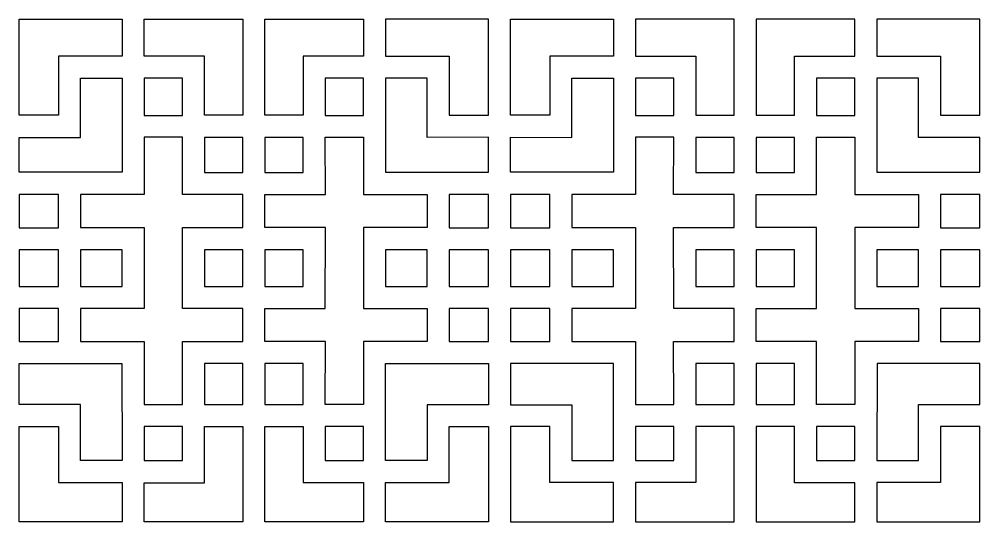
# Model space of a CAD drawing. Header units: centimetres. Extents: x -149 to 149, y -171 to 171.
# Drawn here: x -149.3 to -70.9, y -170.5 to -129.5 of the extents above; entities that cross this region are included whole.
import ezdxf

# ---------------------------------------------------------------- set-up
doc = ezdxf.new("R2010")
doc.units = ezdxf.units.CM
doc.header["$MEASUREMENT"] = 0
doc.layers.add('layer 1', color=7, linetype='Continuous')

msp = doc.modelspace()

# ---------------------------------------------------------------- linework, layer by layer
at = {"layer": 'layer 1', "color": 142}
for points in [[(-139.12947, -137.31926), (-135.99697, -137.31926), (-135.99697, -134.27176), (-139.12947, -134.27176), (-139.12947, -137.31926)], [(-124.35697, -137.31926), (-121.22447, -137.31926), (-121.22447, -134.27176), (-124.35697, -134.27176), (-124.35697, -137.31926)], [(-99.01491, -137.31926), (-95.88241, -137.31926), (-95.88241, -134.27176), (-99.01491, -134.27176), (-99.01491, -137.31926)], [(-84.24241, -137.31926), (-81.10991, -137.31926), (-81.10991, -134.27176), (-84.24241, -134.27176), (-84.24241, -137.31926)], [(-134.19697, -141.97676), (-131.06697, -141.97676), (-131.06697, -139.11926), (-134.19697, -139.11926), (-134.19697, -141.97676)], [(-129.28697, -141.97676), (-126.15447, -141.97676), (-126.15447, -139.11926), (-129.28697, -139.11926), (-129.28697, -141.97676)], [(-94.08491, -141.97676), (-90.95241, -141.97676), (-90.95241, -139.11926), (-94.08491, -139.11926), (-94.08491, -141.97676)], [(-89.17241, -141.97676), (-86.04241, -141.97676), (-86.04241, -139.11926), (-89.17241, -139.11926), (-89.17241, -141.97676)], [(-149.33396, -146.4984), (-146.13608, -146.4984), (-146.13608, -143.77204), (-149.33396, -143.77204), (-149.33396, -146.4984)], [(-114.21947, -146.49676), (-111.01947, -146.49676), (-111.01947, -143.77428), (-114.21947, -143.77428), (-114.21947, -146.49676)], [(-109.21991, -146.49676), (-106.01991, -146.49676), (-106.01991, -143.77428), (-109.21991, -143.77428), (-109.21991, -146.49676)], [(-149.33447, -151.28926), (-146.13447, -151.28926), (-146.13447, -148.29428), (-149.33447, -148.29428), (-149.33447, -151.28926)], [(-144.33947, -151.28926), (-140.93197, -151.28926), (-140.93197, -148.29928), (-144.33947, -148.29928), (-144.33947, -151.28926)], [(-134.19697, -151.29177), (-131.06447, -151.29177), (-131.06447, -148.29427), (-134.19697, -148.29427), (-134.19697, -151.29177)], [(-129.28697, -151.29177), (-126.15697, -151.29177), (-126.15697, -148.29427), (-129.28697, -148.29427), (-129.28697, -151.29177)], [(-119.42197, -151.28926), (-116.01447, -151.28926), (-116.01447, -148.29928), (-119.42197, -148.29928), (-119.42197, -151.28926)], [(-114.21947, -151.28926), (-111.01947, -151.28926), (-111.01947, -148.29428), (-114.21947, -148.29428), (-114.21947, -151.28926)], [(-109.21991, -151.28926), (-106.01991, -151.28926), (-106.01991, -148.29428), (-109.21991, -148.29428), (-109.21991, -151.28926)], [(-104.22491, -151.28926), (-100.81741, -151.28926), (-100.81741, -148.29928), (-104.22491, -148.29928), (-104.22491, -151.28926)], [(-94.08241, -151.29177), (-90.95241, -151.29177), (-90.95241, -148.29427), (-94.08241, -148.29427), (-94.08241, -151.29177)], [(-89.17491, -151.29177), (-86.04241, -151.29177), (-86.04241, -148.29427), (-89.17491, -148.29427), (-89.17491, -151.29177)], [(-74.10491, -151.28926), (-70.90491, -151.28926), (-70.90491, -148.29428), (-74.10491, -148.29428), (-74.10491, -151.28926)], [(-149.33447, -155.80426), (-146.13447, -155.80426), (-146.13447, -153.08926), (-149.33447, -153.08926), (-149.33447, -155.80426)], [(-114.21947, -155.80426), (-111.01947, -155.80426), (-111.01947, -153.08926), (-114.21947, -153.08926), (-114.21947, -155.80426)], [(-109.21991, -155.80426), (-106.01991, -155.80426), (-106.01991, -153.08926), (-109.21991, -153.08926), (-109.21991, -155.80426)], [(-74.10491, -155.80426), (-70.90491, -155.80426), (-70.90491, -153.08926), (-74.10491, -153.08926), (-74.10491, -155.80426)], [(-134.19697, -160.93677), (-131.06697, -160.93677), (-131.06697, -157.60427), (-134.19697, -157.60427), (-134.19697, -160.93677)], [(-129.28697, -160.93677), (-126.15697, -160.93677), (-126.15697, -157.60427), (-129.28697, -157.60427), (-129.28697, -160.93677)], [(-94.08241, -160.93677), (-90.95241, -160.93677), (-90.95241, -157.60427), (-94.08241, -157.60427), (-94.08241, -160.93677)], [(-89.17241, -160.93677), (-86.04241, -160.93677), (-86.04241, -157.60427), (-89.17241, -157.60427), (-89.17241, -160.93677)], [(-139.12947, -165.52926), (-135.99697, -165.52926), (-135.99697, -162.73926), (-139.12947, -162.73926), (-139.12947, -165.52926)], [(-124.35697, -165.52926), (-121.22447, -165.52926), (-121.22447, -162.73926), (-124.35697, -162.73926), (-124.35697, -165.52926)], [(-99.01491, -165.52926), (-95.88241, -165.52926), (-95.88241, -162.73926), (-99.01491, -162.73926), (-99.01491, -165.52926)], [(-84.24241, -165.52926), (-81.10991, -165.52926), (-81.10991, -162.73926), (-84.24241, -162.73926), (-84.24241, -165.52926)]]:
    msp.add_lwpolyline(points, close=True, dxfattribs=at)
for points, knots in [([(-149.33447, -137.31676), (-149.33447, -137.31676), (-146.13447, -137.31676), (-146.13447, -137.31676), (-146.13447, -137.31676), (-146.13447, -137.31676), (-146.13696, -132.47176), (-146.13696, -132.47176), (-146.13696, -132.47176), (-146.13696, -132.47176), (-140.93197, -132.47176), (-140.93197, -132.47176), (-140.93197, -132.47176), (-140.93197, -132.47176), (-140.93197, -129.46176), (-140.93197, -129.46176), (-140.93197, -129.46176), (-140.93197, -129.46176), (-149.33447, -129.46176), (-149.33447, -129.46176), (-149.33447, -129.46176), (-149.33447, -129.46176), (-149.33447, -137.31676), (-149.33447, -137.31676)], [0, 0, 0, 0, 0.14285714, 0.14285714, 0.14285714, 0.14285714, 0.28571429, 0.28571429, 0.28571429, 0.28571429, 0.42857143, 0.42857143, 0.42857143, 0.42857143, 0.57142857, 0.57142857, 0.57142857, 0.57142857, 0.71428571, 0.71428571, 0.71428571, 0.71428571, 1, 1, 1, 1]), ([(-134.19697, -132.47176), (-134.19697, -132.47176), (-134.19697, -137.31676), (-134.19697, -137.31676), (-134.19697, -137.31676), (-134.19697, -137.31676), (-131.06697, -137.31676), (-131.06697, -137.31676), (-131.06697, -137.31676), (-131.06697, -137.31676), (-131.06697, -129.46176), (-131.06697, -129.46176), (-131.06697, -129.46176), (-131.06697, -129.46176), (-139.12947, -129.46176), (-139.12947, -129.46176), (-139.12947, -129.46176), (-139.12947, -129.46176), (-139.12947, -132.47176), (-139.12947, -132.47176), (-139.12947, -132.47176), (-139.12947, -132.47176), (-134.19697, -132.47176), (-134.19697, -132.47176)], [0, 0, 0, 0, 0.14285714, 0.14285714, 0.14285714, 0.14285714, 0.28571429, 0.28571429, 0.28571429, 0.28571429, 0.42857143, 0.42857143, 0.42857143, 0.42857143, 0.57142857, 0.57142857, 0.57142857, 0.57142857, 0.71428571, 0.71428571, 0.71428571, 0.71428571, 1, 1, 1, 1]), ([(-129.28697, -129.46176), (-129.28697, -129.46176), (-129.28697, -137.31676), (-129.28697, -137.31676), (-129.28697, -137.31676), (-129.28697, -137.31676), (-126.15446, -137.31676), (-126.15446, -137.31676), (-126.15446, -137.31676), (-126.15446, -137.31676), (-126.15697, -132.47176), (-126.15697, -132.47176), (-126.15697, -132.47176), (-126.15697, -132.47176), (-121.22447, -132.47176), (-121.22447, -132.47176), (-121.22447, -132.47176), (-121.22447, -132.47176), (-121.22447, -129.46176), (-121.22447, -129.46176), (-121.22447, -129.46176), (-121.22447, -129.46176), (-129.28697, -129.46176), (-129.28697, -129.46176)], [0, 0, 0, 0, 0.14285714, 0.14285714, 0.14285714, 0.14285714, 0.28571429, 0.28571429, 0.28571429, 0.28571429, 0.42857143, 0.42857143, 0.42857143, 0.42857143, 0.57142857, 0.57142857, 0.57142857, 0.57142857, 0.71428571, 0.71428571, 0.71428571, 0.71428571, 1, 1, 1, 1]), ([(-111.01947, -129.46176), (-111.01947, -129.46176), (-111.01947, -137.31676), (-111.01947, -137.31676), (-111.01947, -137.31676), (-111.01947, -137.31676), (-114.21947, -137.31676), (-114.21947, -137.31676), (-114.21947, -137.31676), (-114.21947, -137.31676), (-114.21697, -132.47176), (-114.21697, -132.47176), (-114.21697, -132.47176), (-114.21697, -132.47176), (-119.42197, -132.47176), (-119.42197, -132.47176), (-119.42197, -132.47176), (-119.42197, -132.47176), (-119.42197, -129.46176), (-119.42197, -129.46176), (-119.42197, -129.46176), (-119.42197, -129.46176), (-111.01947, -129.46176), (-111.01947, -129.46176)], [0, 0, 0, 0, 0.14285714, 0.14285714, 0.14285714, 0.14285714, 0.28571429, 0.28571429, 0.28571429, 0.28571429, 0.42857143, 0.42857143, 0.42857143, 0.42857143, 0.57142857, 0.57142857, 0.57142857, 0.57142857, 0.71428571, 0.71428571, 0.71428571, 0.71428571, 1, 1, 1, 1]), ([(-109.21991, -129.46176), (-109.21991, -129.46176), (-109.21991, -137.31676), (-109.21991, -137.31676), (-109.21991, -137.31676), (-109.21991, -137.31676), (-106.01991, -137.31676), (-106.01991, -137.31676), (-106.01991, -137.31676), (-106.01991, -137.31676), (-106.02241, -132.47176), (-106.02241, -132.47176), (-106.02241, -132.47176), (-106.02241, -132.47176), (-100.81741, -132.47176), (-100.81741, -132.47176), (-100.81741, -132.47176), (-100.81741, -132.47176), (-100.81741, -129.46176), (-100.81741, -129.46176), (-100.81741, -129.46176), (-100.81741, -129.46176), (-109.21991, -129.46176), (-109.21991, -129.46176)], [0, 0, 0, 0, 0.14285714, 0.14285714, 0.14285714, 0.14285714, 0.28571429, 0.28571429, 0.28571429, 0.28571429, 0.42857143, 0.42857143, 0.42857143, 0.42857143, 0.57142857, 0.57142857, 0.57142857, 0.57142857, 0.71428571, 0.71428571, 0.71428571, 0.71428571, 1, 1, 1, 1]), ([(-90.95241, -129.46176), (-90.95241, -129.46176), (-90.95241, -137.31676), (-90.95241, -137.31676), (-90.95241, -137.31676), (-90.95241, -137.31676), (-94.08492, -137.31676), (-94.08492, -137.31676), (-94.08492, -137.31676), (-94.08492, -137.31676), (-94.08241, -132.47176), (-94.08241, -132.47176), (-94.08241, -132.47176), (-94.08241, -132.47176), (-99.01491, -132.47176), (-99.01491, -132.47176), (-99.01491, -132.47176), (-99.01491, -132.47176), (-99.01491, -129.46176), (-99.01491, -129.46176), (-99.01491, -129.46176), (-99.01491, -129.46176), (-90.95241, -129.46176), (-90.95241, -129.46176)], [0, 0, 0, 0, 0.14285714, 0.14285714, 0.14285714, 0.14285714, 0.28571429, 0.28571429, 0.28571429, 0.28571429, 0.42857143, 0.42857143, 0.42857143, 0.42857143, 0.57142857, 0.57142857, 0.57142857, 0.57142857, 0.71428571, 0.71428571, 0.71428571, 0.71428571, 1, 1, 1, 1]), ([(-86.04241, -132.47176), (-86.04241, -132.47176), (-86.04241, -137.31676), (-86.04241, -137.31676), (-86.04241, -137.31676), (-86.04241, -137.31676), (-89.17241, -137.31676), (-89.17241, -137.31676), (-89.17241, -137.31676), (-89.17241, -137.31676), (-89.17241, -129.46176), (-89.17241, -129.46176), (-89.17241, -129.46176), (-89.17241, -129.46176), (-81.10991, -129.46176), (-81.10991, -129.46176), (-81.10991, -129.46176), (-81.10991, -129.46176), (-81.10991, -132.47176), (-81.10991, -132.47176), (-81.10991, -132.47176), (-81.10991, -132.47176), (-86.04241, -132.47176), (-86.04241, -132.47176)], [0, 0, 0, 0, 0.14285714, 0.14285714, 0.14285714, 0.14285714, 0.28571429, 0.28571429, 0.28571429, 0.28571429, 0.42857143, 0.42857143, 0.42857143, 0.42857143, 0.57142857, 0.57142857, 0.57142857, 0.57142857, 0.71428571, 0.71428571, 0.71428571, 0.71428571, 1, 1, 1, 1]), ([(-70.90491, -137.31676), (-70.90491, -137.31676), (-74.10491, -137.31676), (-74.10491, -137.31676), (-74.10491, -137.31676), (-74.10491, -137.31676), (-74.10242, -132.47176), (-74.10242, -132.47176), (-74.10242, -132.47176), (-74.10242, -132.47176), (-79.30741, -132.47176), (-79.30741, -132.47176), (-79.30741, -132.47176), (-79.30741, -132.47176), (-79.30741, -129.46176), (-79.30741, -129.46176), (-79.30741, -129.46176), (-79.30741, -129.46176), (-70.90491, -129.46176), (-70.90491, -129.46176), (-70.90491, -129.46176), (-70.90491, -129.46176), (-70.90491, -137.31676), (-70.90491, -137.31676)], [0, 0, 0, 0, 0.14285714, 0.14285714, 0.14285714, 0.14285714, 0.28571429, 0.28571429, 0.28571429, 0.28571429, 0.42857143, 0.42857143, 0.42857143, 0.42857143, 0.57142857, 0.57142857, 0.57142857, 0.57142857, 0.71428571, 0.71428571, 0.71428571, 0.71428571, 1, 1, 1, 1]), ([(-144.33447, -139.11926), (-144.33447, -139.11926), (-149.33447, -139.11804), (-149.33447, -139.11804), (-149.33447, -139.11804), (-149.33447, -139.11804), (-149.33447, -141.97426), (-149.33447, -141.97426), (-149.33447, -141.97426), (-149.33447, -141.97426), (-140.93737, -141.97426), (-140.93737, -141.97426), (-140.93737, -141.97426), (-140.93737, -141.97426), (-140.93197, -134.27176), (-140.93197, -134.27176), (-140.93197, -134.27176), (-140.93197, -134.27176), (-144.33447, -134.27176), (-144.33447, -134.27176), (-144.33447, -134.27176), (-144.33447, -134.27176), (-144.33447, -139.11926), (-144.33447, -139.11926)], [0, 0, 0, 0, 0.14285714, 0.14285714, 0.14285714, 0.14285714, 0.28571429, 0.28571429, 0.28571429, 0.28571429, 0.42857143, 0.42857143, 0.42857143, 0.42857143, 0.57142857, 0.57142857, 0.57142857, 0.57142857, 0.71428571, 0.71428571, 0.71428571, 0.71428571, 1, 1, 1, 1]), ([(-116.01947, -139.11926), (-116.01947, -139.11926), (-111.01947, -139.11426), (-111.01947, -139.11426), (-111.01947, -139.11426), (-111.01947, -139.11426), (-111.01947, -141.97426), (-111.01947, -141.97426), (-111.01947, -141.97426), (-111.01947, -141.97426), (-119.42197, -141.97426), (-119.42197, -141.97426), (-119.42197, -141.97426), (-119.42197, -141.97426), (-119.42197, -134.27176), (-119.42197, -134.27176), (-119.42197, -134.27176), (-119.42197, -134.27176), (-116.01947, -134.27176), (-116.01947, -134.27176), (-116.01947, -134.27176), (-116.01947, -134.27176), (-116.01947, -139.11926), (-116.01947, -139.11926)], [0, 0, 0, 0, 0.14285714, 0.14285714, 0.14285714, 0.14285714, 0.28571429, 0.28571429, 0.28571429, 0.28571429, 0.42857143, 0.42857143, 0.42857143, 0.42857143, 0.57142857, 0.57142857, 0.57142857, 0.57142857, 0.71428571, 0.71428571, 0.71428571, 0.71428571, 1, 1, 1, 1]), ([(-104.21991, -139.11926), (-104.21991, -139.11926), (-109.21991, -139.11426), (-109.21991, -139.11426), (-109.21991, -139.11426), (-109.21991, -139.11426), (-109.21991, -141.97426), (-109.21991, -141.97426), (-109.21991, -141.97426), (-109.21991, -141.97426), (-100.81741, -141.97426), (-100.81741, -141.97426), (-100.81741, -141.97426), (-100.81741, -141.97426), (-100.81741, -134.27176), (-100.81741, -134.27176), (-100.81741, -134.27176), (-100.81741, -134.27176), (-104.21991, -134.27176), (-104.21991, -134.27176), (-104.21991, -134.27176), (-104.21991, -134.27176), (-104.21991, -139.11926), (-104.21991, -139.11926)], [0, 0, 0, 0, 0.14285714, 0.14285714, 0.14285714, 0.14285714, 0.28571429, 0.28571429, 0.28571429, 0.28571429, 0.42857143, 0.42857143, 0.42857143, 0.42857143, 0.57142857, 0.57142857, 0.57142857, 0.57142857, 0.71428571, 0.71428571, 0.71428571, 0.71428571, 1, 1, 1, 1]), ([(-75.90491, -139.11926), (-75.90491, -139.11926), (-70.90491, -139.11804), (-70.90491, -139.11804), (-70.90491, -139.11804), (-70.90491, -139.11804), (-70.90491, -141.97426), (-70.90491, -141.97426), (-70.90491, -141.97426), (-70.90491, -141.97426), (-79.30201, -141.97426), (-79.30201, -141.97426), (-79.30201, -141.97426), (-79.30201, -141.97426), (-79.30741, -134.27176), (-79.30741, -134.27176), (-79.30741, -134.27176), (-79.30741, -134.27176), (-75.90491, -134.27176), (-75.90491, -134.27176), (-75.90491, -134.27176), (-75.90491, -134.27176), (-75.90491, -139.11926), (-75.90491, -139.11926)], [0, 0, 0, 0, 0.14285714, 0.14285714, 0.14285714, 0.14285714, 0.28571429, 0.28571429, 0.28571429, 0.28571429, 0.42857143, 0.42857143, 0.42857143, 0.42857143, 0.57142857, 0.57142857, 0.57142857, 0.57142857, 0.71428571, 0.71428571, 0.71428571, 0.71428571, 1, 1, 1, 1]), ([(-139.12946, -153.08926), (-139.12946, -153.08926), (-139.12947, -146.49428), (-139.12947, -146.49428), (-139.12947, -146.49428), (-139.12947, -146.49428), (-144.33447, -146.49427), (-144.33447, -146.49427), (-144.33447, -146.49427), (-144.33447, -146.49427), (-144.33447, -143.77427), (-144.33447, -143.77427), (-144.33447, -143.77427), (-144.33447, -143.77427), (-139.12947, -143.77427), (-139.12947, -143.77427), (-139.12947, -143.77427), (-139.12947, -143.77427), (-139.12947, -139.11426), (-139.12947, -139.11426), (-139.12947, -139.11426), (-139.12947, -139.11426), (-136.00197, -139.11426), (-136.00197, -139.11426), (-136.00197, -139.11426), (-136.00197, -139.11426), (-136.00197, -143.77675), (-136.00197, -143.77675), (-136.00197, -143.77675), (-136.00197, -143.77675), (-131.06697, -143.77427), (-131.06697, -143.77427), (-131.06697, -143.77427), (-131.06697, -143.77427), (-131.06697, -146.49427), (-131.06697, -146.49427), (-131.06697, -146.49427), (-131.06697, -146.49427), (-136.00197, -146.49427), (-136.00197, -146.49427), (-136.00197, -146.49427), (-136.00197, -146.49427), (-136.00197, -153.08925), (-136.00197, -153.08925), (-136.00197, -153.08925), (-136.00197, -153.08925), (-131.06697, -153.08926), (-131.06697, -153.08926), (-131.06697, -153.08926), (-131.06697, -153.08926), (-131.06697, -155.80177), (-131.06697, -155.80177), (-131.06697, -155.80177), (-131.06697, -155.80177), (-136.00197, -155.80176), (-136.00197, -155.80176), (-136.00197, -155.80176), (-136.00197, -155.80176), (-136.00197, -160.93927), (-136.00197, -160.93927), (-136.00197, -160.93927), (-136.00197, -160.93927), (-139.12947, -160.93927), (-139.12947, -160.93927), (-139.12947, -160.93927), (-139.12947, -160.93927), (-139.12947, -155.80177), (-139.12947, -155.80177), (-139.12947, -155.80177), (-139.12947, -155.80177), (-144.33447, -155.80177), (-144.33447, -155.80177), (-144.33447, -155.80177), (-144.33447, -155.80177), (-144.33447, -153.08926), (-144.33447, -153.08926), (-144.33447, -153.08926), (-144.33447, -153.08926), (-139.12946, -153.08926), (-139.12946, -153.08926)], [0, 0, 0, 0, 0.04761905, 0.04761905, 0.04761905, 0.04761905, 0.0952381, 0.0952381, 0.0952381, 0.0952381, 0.14285714, 0.14285714, 0.14285714, 0.14285714, 0.19047619, 0.19047619, 0.19047619, 0.19047619, 0.23809524, 0.23809524, 0.23809524, 0.23809524, 0.28571429, 0.28571429, 0.28571429, 0.28571429, 0.33333333, 0.33333333, 0.33333333, 0.33333333, 0.38095238, 0.38095238, 0.38095238, 0.38095238, 0.42857143, 0.42857143, 0.42857143, 0.42857143, 0.47619048, 0.47619048, 0.47619048, 0.47619048, 0.52380952, 0.52380952, 0.52380952, 0.52380952, 0.57142857, 0.57142857, 0.57142857, 0.57142857, 0.61904762, 0.61904762, 0.61904762, 0.61904762, 0.66666667, 0.66666667, 0.66666667, 0.66666667, 0.71428571, 0.71428571, 0.71428571, 0.71428571, 0.76190476, 0.76190476, 0.76190476, 0.76190476, 0.80952381, 0.80952381, 0.80952381, 0.80952381, 0.85714286, 0.85714286, 0.85714286, 0.85714286, 0.9047619, 0.9047619, 0.9047619, 0.9047619, 1, 1, 1, 1]), ([(-124.33949, -146.49427), (-124.33949, -146.49427), (-124.35197, -153.08927), (-124.35197, -153.08927), (-124.35197, -153.08927), (-124.35197, -153.08927), (-129.28697, -153.08926), (-129.28697, -153.08926), (-129.28697, -153.08926), (-129.28697, -153.08926), (-129.28697, -155.80177), (-129.28697, -155.80177), (-129.28697, -155.80177), (-129.28697, -155.80177), (-124.3395, -155.80177), (-124.3395, -155.80177), (-124.3395, -155.80177), (-124.3395, -155.80177), (-124.35197, -160.93927), (-124.35197, -160.93927), (-124.35197, -160.93927), (-124.35197, -160.93927), (-121.22447, -160.93927), (-121.22447, -160.93927), (-121.22447, -160.93927), (-121.22447, -160.93927), (-121.22447, -155.80177), (-121.22447, -155.80177), (-121.22447, -155.80177), (-121.22447, -155.80177), (-116.01947, -155.80177), (-116.01947, -155.80177), (-116.01947, -155.80177), (-116.01947, -155.80177), (-116.01947, -153.08926), (-116.01947, -153.08926), (-116.01947, -153.08926), (-116.01947, -153.08926), (-121.22447, -153.08927), (-121.22447, -153.08927), (-121.22447, -153.08927), (-121.22447, -153.08927), (-121.22447, -146.49426), (-121.22447, -146.49426), (-121.22447, -146.49426), (-121.22447, -146.49426), (-116.01947, -146.49427), (-116.01947, -146.49427), (-116.01947, -146.49427), (-116.01947, -146.49427), (-116.01947, -143.77427), (-116.01947, -143.77427), (-116.01947, -143.77427), (-116.01947, -143.77427), (-121.22447, -143.77676), (-121.22447, -143.77676), (-121.22447, -143.77676), (-121.22447, -143.77676), (-121.22447, -139.11426), (-121.22447, -139.11426), (-121.22447, -139.11426), (-121.22447, -139.11426), (-124.35197, -139.11426), (-124.35197, -139.11426), (-124.35197, -139.11426), (-124.35197, -139.11426), (-124.3395, -143.77427), (-124.3395, -143.77427), (-124.3395, -143.77427), (-124.3395, -143.77427), (-129.28697, -143.77427), (-129.28697, -143.77427), (-129.28697, -143.77427), (-129.28697, -143.77427), (-129.28697, -146.49427), (-129.28697, -146.49427), (-129.28697, -146.49427), (-129.28697, -146.49427), (-124.33949, -146.49427), (-124.33949, -146.49427)], [0, 0, 0, 0, 0.04761905, 0.04761905, 0.04761905, 0.04761905, 0.0952381, 0.0952381, 0.0952381, 0.0952381, 0.14285714, 0.14285714, 0.14285714, 0.14285714, 0.19047619, 0.19047619, 0.19047619, 0.19047619, 0.23809524, 0.23809524, 0.23809524, 0.23809524, 0.28571429, 0.28571429, 0.28571429, 0.28571429, 0.33333333, 0.33333333, 0.33333333, 0.33333333, 0.38095238, 0.38095238, 0.38095238, 0.38095238, 0.42857143, 0.42857143, 0.42857143, 0.42857143, 0.47619048, 0.47619048, 0.47619048, 0.47619048, 0.52380952, 0.52380952, 0.52380952, 0.52380952, 0.57142857, 0.57142857, 0.57142857, 0.57142857, 0.61904762, 0.61904762, 0.61904762, 0.61904762, 0.66666667, 0.66666667, 0.66666667, 0.66666667, 0.71428571, 0.71428571, 0.71428571, 0.71428571, 0.76190476, 0.76190476, 0.76190476, 0.76190476, 0.80952381, 0.80952381, 0.80952381, 0.80952381, 0.85714286, 0.85714286, 0.85714286, 0.85714286, 0.9047619, 0.9047619, 0.9047619, 0.9047619, 1, 1, 1, 1]), ([(-95.89989, -146.49427), (-95.89989, -146.49427), (-95.88741, -153.08927), (-95.88741, -153.08927), (-95.88741, -153.08927), (-95.88741, -153.08927), (-90.95241, -153.08926), (-90.95241, -153.08926), (-90.95241, -153.08926), (-90.95241, -153.08926), (-90.95241, -155.80177), (-90.95241, -155.80177), (-90.95241, -155.80177), (-90.95241, -155.80177), (-95.89988, -155.80177), (-95.89988, -155.80177), (-95.89988, -155.80177), (-95.89988, -155.80177), (-95.88741, -160.93927), (-95.88741, -160.93927), (-95.88741, -160.93927), (-95.88741, -160.93927), (-99.01491, -160.93927), (-99.01491, -160.93927), (-99.01491, -160.93927), (-99.01491, -160.93927), (-99.01491, -155.80177), (-99.01491, -155.80177), (-99.01491, -155.80177), (-99.01491, -155.80177), (-104.21991, -155.80177), (-104.21991, -155.80177), (-104.21991, -155.80177), (-104.21991, -155.80177), (-104.21991, -153.08926), (-104.21991, -153.08926), (-104.21991, -153.08926), (-104.21991, -153.08926), (-99.01491, -153.08927), (-99.01491, -153.08927), (-99.01491, -153.08927), (-99.01491, -153.08927), (-99.01491, -146.49426), (-99.01491, -146.49426), (-99.01491, -146.49426), (-99.01491, -146.49426), (-104.21991, -146.49427), (-104.21991, -146.49427), (-104.21991, -146.49427), (-104.21991, -146.49427), (-104.21991, -143.77427), (-104.21991, -143.77427), (-104.21991, -143.77427), (-104.21991, -143.77427), (-99.01491, -143.77676), (-99.01491, -143.77676), (-99.01491, -143.77676), (-99.01491, -143.77676), (-99.01491, -139.11426), (-99.01491, -139.11426), (-99.01491, -139.11426), (-99.01491, -139.11426), (-95.88741, -139.11426), (-95.88741, -139.11426), (-95.88741, -139.11426), (-95.88741, -139.11426), (-95.89988, -143.77427), (-95.89988, -143.77427), (-95.89988, -143.77427), (-95.89988, -143.77427), (-90.95241, -143.77427), (-90.95241, -143.77427), (-90.95241, -143.77427), (-90.95241, -143.77427), (-90.95241, -146.49427), (-90.95241, -146.49427), (-90.95241, -146.49427), (-90.95241, -146.49427), (-95.89989, -146.49427), (-95.89989, -146.49427)], [0, 0, 0, 0, 0.04761905, 0.04761905, 0.04761905, 0.04761905, 0.0952381, 0.0952381, 0.0952381, 0.0952381, 0.14285714, 0.14285714, 0.14285714, 0.14285714, 0.19047619, 0.19047619, 0.19047619, 0.19047619, 0.23809524, 0.23809524, 0.23809524, 0.23809524, 0.28571429, 0.28571429, 0.28571429, 0.28571429, 0.33333333, 0.33333333, 0.33333333, 0.33333333, 0.38095238, 0.38095238, 0.38095238, 0.38095238, 0.42857143, 0.42857143, 0.42857143, 0.42857143, 0.47619048, 0.47619048, 0.47619048, 0.47619048, 0.52380952, 0.52380952, 0.52380952, 0.52380952, 0.57142857, 0.57142857, 0.57142857, 0.57142857, 0.61904762, 0.61904762, 0.61904762, 0.61904762, 0.66666667, 0.66666667, 0.66666667, 0.66666667, 0.71428571, 0.71428571, 0.71428571, 0.71428571, 0.76190476, 0.76190476, 0.76190476, 0.76190476, 0.80952381, 0.80952381, 0.80952381, 0.80952381, 0.85714286, 0.85714286, 0.85714286, 0.85714286, 0.9047619, 0.9047619, 0.9047619, 0.9047619, 1, 1, 1, 1]), ([(-81.10992, -153.08926), (-81.10992, -153.08926), (-81.10991, -146.49428), (-81.10991, -146.49428), (-81.10991, -146.49428), (-81.10991, -146.49428), (-75.90491, -146.49427), (-75.90491, -146.49427), (-75.90491, -146.49427), (-75.90491, -146.49427), (-75.90491, -143.77427), (-75.90491, -143.77427), (-75.90491, -143.77427), (-75.90491, -143.77427), (-81.10991, -143.77427), (-81.10991, -143.77427), (-81.10991, -143.77427), (-81.10991, -143.77427), (-81.10991, -139.11426), (-81.10991, -139.11426), (-81.10991, -139.11426), (-81.10991, -139.11426), (-84.23741, -139.11426), (-84.23741, -139.11426), (-84.23741, -139.11426), (-84.23741, -139.11426), (-84.23741, -143.77675), (-84.23741, -143.77675), (-84.23741, -143.77675), (-84.23741, -143.77675), (-89.17241, -143.77427), (-89.17241, -143.77427), (-89.17241, -143.77427), (-89.17241, -143.77427), (-89.17241, -146.49427), (-89.17241, -146.49427), (-89.17241, -146.49427), (-89.17241, -146.49427), (-84.23741, -146.49427), (-84.23741, -146.49427), (-84.23741, -146.49427), (-84.23741, -146.49427), (-84.23741, -153.08925), (-84.23741, -153.08925), (-84.23741, -153.08925), (-84.23741, -153.08925), (-89.17241, -153.08926), (-89.17241, -153.08926), (-89.17241, -153.08926), (-89.17241, -153.08926), (-89.17241, -155.80177), (-89.17241, -155.80177), (-89.17241, -155.80177), (-89.17241, -155.80177), (-84.23741, -155.80176), (-84.23741, -155.80176), (-84.23741, -155.80176), (-84.23741, -155.80176), (-84.23741, -160.93927), (-84.23741, -160.93927), (-84.23741, -160.93927), (-84.23741, -160.93927), (-81.10991, -160.93927), (-81.10991, -160.93927), (-81.10991, -160.93927), (-81.10991, -160.93927), (-81.10991, -155.80177), (-81.10991, -155.80177), (-81.10991, -155.80177), (-81.10991, -155.80177), (-75.90491, -155.80177), (-75.90491, -155.80177), (-75.90491, -155.80177), (-75.90491, -155.80177), (-75.90491, -153.08926), (-75.90491, -153.08926), (-75.90491, -153.08926), (-75.90491, -153.08926), (-81.10992, -153.08926), (-81.10992, -153.08926)], [0, 0, 0, 0, 0.04761905, 0.04761905, 0.04761905, 0.04761905, 0.0952381, 0.0952381, 0.0952381, 0.0952381, 0.14285714, 0.14285714, 0.14285714, 0.14285714, 0.19047619, 0.19047619, 0.19047619, 0.19047619, 0.23809524, 0.23809524, 0.23809524, 0.23809524, 0.28571429, 0.28571429, 0.28571429, 0.28571429, 0.33333333, 0.33333333, 0.33333333, 0.33333333, 0.38095238, 0.38095238, 0.38095238, 0.38095238, 0.42857143, 0.42857143, 0.42857143, 0.42857143, 0.47619048, 0.47619048, 0.47619048, 0.47619048, 0.52380952, 0.52380952, 0.52380952, 0.52380952, 0.57142857, 0.57142857, 0.57142857, 0.57142857, 0.61904762, 0.61904762, 0.61904762, 0.61904762, 0.66666667, 0.66666667, 0.66666667, 0.66666667, 0.71428571, 0.71428571, 0.71428571, 0.71428571, 0.76190476, 0.76190476, 0.76190476, 0.76190476, 0.80952381, 0.80952381, 0.80952381, 0.80952381, 0.85714286, 0.85714286, 0.85714286, 0.85714286, 0.9047619, 0.9047619, 0.9047619, 0.9047619, 1, 1, 1, 1]), ([(-70.90542, -146.4984), (-70.90542, -146.4984), (-74.10331, -146.4984), (-74.10331, -146.4984), (-74.10331, -146.4984), (-74.10331, -146.4984), (-74.10331, -143.77204), (-74.10331, -143.77204), (-74.10331, -143.77204), (-74.10331, -143.77204), (-70.90542, -143.77204), (-70.90542, -143.77204), (-70.90542, -143.77204), (-70.90542, -143.77204), (-70.90542, -146.4984), (-70.90542, -146.4984)], [0, 0, 0, 0, 0.2, 0.2, 0.2, 0.2, 0.4, 0.4, 0.4, 0.4, 0.6, 0.6, 0.6, 0.6, 1, 1, 1, 1]), ([(-75.89991, -151.28926), (-75.89991, -151.28926), (-79.30741, -151.28926), (-79.30741, -151.28926), (-79.30741, -151.28926), (-79.30741, -151.28926), (-79.30741, -148.29927), (-79.30741, -148.29927), (-79.30741, -148.29927), (-79.30741, -148.29927), (-75.89991, -148.29927), (-75.89991, -148.29927), (-75.89991, -148.29927), (-75.89991, -148.29927), (-75.89991, -151.28926), (-75.89991, -151.28926)], [0, 0, 0, 0, 0.2, 0.2, 0.2, 0.2, 0.4, 0.4, 0.4, 0.4, 0.6, 0.6, 0.6, 0.6, 1, 1, 1, 1]), ([(-140.94808, -157.6042), (-140.94808, -157.6042), (-149.33447, -157.60427), (-149.33447, -157.60427), (-149.33447, -157.60427), (-149.33447, -157.60427), (-149.33447, -160.93927), (-149.33447, -160.93927), (-149.33447, -160.93927), (-149.33447, -160.93927), (-144.33447, -160.93881), (-144.33447, -160.93881), (-144.33447, -160.93881), (-144.33447, -160.93881), (-144.33447, -165.52926), (-144.33447, -165.52926), (-144.33447, -165.52926), (-144.33447, -165.52926), (-140.93197, -165.52926), (-140.93197, -165.52926), (-140.93197, -165.52926), (-140.93197, -165.52926), (-140.94808, -157.6042), (-140.94808, -157.6042)], [0, 0, 0, 0, 0.14285714, 0.14285714, 0.14285714, 0.14285714, 0.28571429, 0.28571429, 0.28571429, 0.28571429, 0.42857143, 0.42857143, 0.42857143, 0.42857143, 0.57142857, 0.57142857, 0.57142857, 0.57142857, 0.71428571, 0.71428571, 0.71428571, 0.71428571, 1, 1, 1, 1]), ([(-119.42197, -157.60427), (-119.42197, -157.60427), (-119.42197, -165.52926), (-119.42197, -165.52926), (-119.42197, -165.52926), (-119.42197, -165.52926), (-116.01794, -165.52926), (-116.01794, -165.52926), (-116.01794, -165.52926), (-116.01794, -165.52926), (-116.01947, -160.97301), (-116.01947, -160.97301), (-116.01947, -160.97301), (-116.01947, -160.97301), (-111.01947, -160.97301), (-111.01947, -160.97301), (-111.01947, -160.97301), (-111.01947, -160.97301), (-111.01947, -157.60427), (-111.01947, -157.60427), (-111.01947, -157.60427), (-111.01947, -157.60427), (-119.42197, -157.60427), (-119.42197, -157.60427)], [0, 0, 0, 0, 0.14285714, 0.14285714, 0.14285714, 0.14285714, 0.28571429, 0.28571429, 0.28571429, 0.28571429, 0.42857143, 0.42857143, 0.42857143, 0.42857143, 0.57142857, 0.57142857, 0.57142857, 0.57142857, 0.71428571, 0.71428571, 0.71428571, 0.71428571, 1, 1, 1, 1]), ([(-100.81741, -157.60427), (-100.81741, -157.60427), (-100.81741, -165.52926), (-100.81741, -165.52926), (-100.81741, -165.52926), (-100.81741, -165.52926), (-104.22144, -165.52926), (-104.22144, -165.52926), (-104.22144, -165.52926), (-104.22144, -165.52926), (-104.21991, -160.97301), (-104.21991, -160.97301), (-104.21991, -160.97301), (-104.21991, -160.97301), (-109.21991, -160.97301), (-109.21991, -160.97301), (-109.21991, -160.97301), (-109.21991, -160.97301), (-109.21991, -157.60427), (-109.21991, -157.60427), (-109.21991, -157.60427), (-109.21991, -157.60427), (-100.81741, -157.60427), (-100.81741, -157.60427)], [0, 0, 0, 0, 0.14285714, 0.14285714, 0.14285714, 0.14285714, 0.28571429, 0.28571429, 0.28571429, 0.28571429, 0.42857143, 0.42857143, 0.42857143, 0.42857143, 0.57142857, 0.57142857, 0.57142857, 0.57142857, 0.71428571, 0.71428571, 0.71428571, 0.71428571, 1, 1, 1, 1]), ([(-79.2913, -157.6042), (-79.2913, -157.6042), (-70.90491, -157.60427), (-70.90491, -157.60427), (-70.90491, -157.60427), (-70.90491, -157.60427), (-70.90491, -160.93927), (-70.90491, -160.93927), (-70.90491, -160.93927), (-70.90491, -160.93927), (-75.90491, -160.93881), (-75.90491, -160.93881), (-75.90491, -160.93881), (-75.90491, -160.93881), (-75.90491, -165.52926), (-75.90491, -165.52926), (-75.90491, -165.52926), (-75.90491, -165.52926), (-79.30741, -165.52926), (-79.30741, -165.52926), (-79.30741, -165.52926), (-79.30741, -165.52926), (-79.2913, -157.6042), (-79.2913, -157.6042)], [0, 0, 0, 0, 0.14285714, 0.14285714, 0.14285714, 0.14285714, 0.28571429, 0.28571429, 0.28571429, 0.28571429, 0.42857143, 0.42857143, 0.42857143, 0.42857143, 0.57142857, 0.57142857, 0.57142857, 0.57142857, 0.71428571, 0.71428571, 0.71428571, 0.71428571, 1, 1, 1, 1]), ([(-146.13698, -167.32926), (-146.13698, -167.32926), (-146.13697, -162.73926), (-146.13697, -162.73926), (-146.13697, -162.73926), (-146.13697, -162.73926), (-149.33447, -162.73926), (-149.33447, -162.73926), (-149.33447, -162.73926), (-149.33447, -162.73926), (-149.33447, -170.52926), (-149.33447, -170.52926), (-149.33447, -170.52926), (-149.33447, -170.52926), (-140.92947, -170.52926), (-140.92947, -170.52926), (-140.92947, -170.52926), (-140.92947, -170.52926), (-140.92947, -167.32926), (-140.92947, -167.32926), (-140.92947, -167.32926), (-140.92947, -167.32926), (-146.13698, -167.32926), (-146.13698, -167.32926)], [0, 0, 0, 0, 0.14285714, 0.14285714, 0.14285714, 0.14285714, 0.28571429, 0.28571429, 0.28571429, 0.28571429, 0.42857143, 0.42857143, 0.42857143, 0.42857143, 0.57142857, 0.57142857, 0.57142857, 0.57142857, 0.71428571, 0.71428571, 0.71428571, 0.71428571, 1, 1, 1, 1]), ([(-134.19697, -167.35484), (-134.19697, -167.35484), (-139.12947, -167.35484), (-139.12947, -167.35484), (-139.12947, -167.35484), (-139.12947, -167.35484), (-139.12947, -170.52926), (-139.12947, -170.52926), (-139.12947, -170.52926), (-139.12947, -170.52926), (-131.07197, -170.52926), (-131.07197, -170.52926), (-131.07197, -170.52926), (-131.07197, -170.52926), (-131.07197, -162.73926), (-131.07197, -162.73926), (-131.07197, -162.73926), (-131.07197, -162.73926), (-134.19697, -162.73926), (-134.19697, -162.73926), (-134.19697, -162.73926), (-134.19697, -162.73926), (-134.19697, -167.35484), (-134.19697, -167.35484)], [0, 0, 0, 0, 0.14285714, 0.14285714, 0.14285714, 0.14285714, 0.28571429, 0.28571429, 0.28571429, 0.28571429, 0.42857143, 0.42857143, 0.42857143, 0.42857143, 0.57142857, 0.57142857, 0.57142857, 0.57142857, 0.71428571, 0.71428571, 0.71428571, 0.71428571, 1, 1, 1, 1]), ([(-121.22447, -170.52926), (-121.22447, -170.52926), (-121.22447, -167.32926), (-121.22447, -167.32926), (-121.22447, -167.32926), (-121.22447, -167.32926), (-126.15697, -167.32927), (-126.15697, -167.32927), (-126.15697, -167.32927), (-126.15697, -167.32927), (-126.15697, -162.73926), (-126.15697, -162.73926), (-126.15697, -162.73926), (-126.15697, -162.73926), (-129.28197, -162.73926), (-129.28197, -162.73926), (-129.28197, -162.73926), (-129.28197, -162.73926), (-129.28197, -170.52926), (-129.28197, -170.52926), (-129.28197, -170.52926), (-129.28197, -170.52926), (-121.22447, -170.52926), (-121.22447, -170.52926)], [0, 0, 0, 0, 0.14285714, 0.14285714, 0.14285714, 0.14285714, 0.28571429, 0.28571429, 0.28571429, 0.28571429, 0.42857143, 0.42857143, 0.42857143, 0.42857143, 0.57142857, 0.57142857, 0.57142857, 0.57142857, 0.71428571, 0.71428571, 0.71428571, 0.71428571, 1, 1, 1, 1]), ([(-111.01947, -170.52926), (-111.01947, -170.52926), (-111.01947, -162.73926), (-111.01947, -162.73926), (-111.01947, -162.73926), (-111.01947, -162.73926), (-114.21697, -162.73926), (-114.21697, -162.73926), (-114.21697, -162.73926), (-114.21697, -162.73926), (-114.21697, -167.32926), (-114.21697, -167.32926), (-114.21697, -167.32926), (-114.21697, -167.32926), (-119.42447, -167.32926), (-119.42447, -167.32926), (-119.42447, -167.32926), (-119.42447, -167.32926), (-119.42447, -170.52926), (-119.42447, -170.52926), (-119.42447, -170.52926), (-119.42447, -170.52926), (-111.01947, -170.52926), (-111.01947, -170.52926)], [0, 0, 0, 0, 0.14285714, 0.14285714, 0.14285714, 0.14285714, 0.28571429, 0.28571429, 0.28571429, 0.28571429, 0.42857143, 0.42857143, 0.42857143, 0.42857143, 0.57142857, 0.57142857, 0.57142857, 0.57142857, 0.71428571, 0.71428571, 0.71428571, 0.71428571, 1, 1, 1, 1]), ([(-109.21991, -170.52926), (-109.21991, -170.52926), (-109.21991, -162.73926), (-109.21991, -162.73926), (-109.21991, -162.73926), (-109.21991, -162.73926), (-106.02241, -162.73926), (-106.02241, -162.73926), (-106.02241, -162.73926), (-106.02241, -162.73926), (-106.02241, -167.32926), (-106.02241, -167.32926), (-106.02241, -167.32926), (-106.02241, -167.32926), (-100.81491, -167.32926), (-100.81491, -167.32926), (-100.81491, -167.32926), (-100.81491, -167.32926), (-100.81491, -170.52926), (-100.81491, -170.52926), (-100.81491, -170.52926), (-100.81491, -170.52926), (-109.21991, -170.52926), (-109.21991, -170.52926)], [0, 0, 0, 0, 0.14285714, 0.14285714, 0.14285714, 0.14285714, 0.28571429, 0.28571429, 0.28571429, 0.28571429, 0.42857143, 0.42857143, 0.42857143, 0.42857143, 0.57142857, 0.57142857, 0.57142857, 0.57142857, 0.71428571, 0.71428571, 0.71428571, 0.71428571, 1, 1, 1, 1]), ([(-99.01491, -170.52926), (-99.01491, -170.52926), (-99.01491, -167.32926), (-99.01491, -167.32926), (-99.01491, -167.32926), (-99.01491, -167.32926), (-94.08241, -167.32927), (-94.08241, -167.32927), (-94.08241, -167.32927), (-94.08241, -167.32927), (-94.08241, -162.73926), (-94.08241, -162.73926), (-94.08241, -162.73926), (-94.08241, -162.73926), (-90.95741, -162.73926), (-90.95741, -162.73926), (-90.95741, -162.73926), (-90.95741, -162.73926), (-90.95741, -170.52926), (-90.95741, -170.52926), (-90.95741, -170.52926), (-90.95741, -170.52926), (-99.01491, -170.52926), (-99.01491, -170.52926)], [0, 0, 0, 0, 0.14285714, 0.14285714, 0.14285714, 0.14285714, 0.28571429, 0.28571429, 0.28571429, 0.28571429, 0.42857143, 0.42857143, 0.42857143, 0.42857143, 0.57142857, 0.57142857, 0.57142857, 0.57142857, 0.71428571, 0.71428571, 0.71428571, 0.71428571, 1, 1, 1, 1]), ([(-86.04241, -167.35484), (-86.04241, -167.35484), (-81.10991, -167.35484), (-81.10991, -167.35484), (-81.10991, -167.35484), (-81.10991, -167.35484), (-81.10991, -170.52926), (-81.10991, -170.52926), (-81.10991, -170.52926), (-81.10991, -170.52926), (-89.16741, -170.52926), (-89.16741, -170.52926), (-89.16741, -170.52926), (-89.16741, -170.52926), (-89.16741, -162.73926), (-89.16741, -162.73926), (-89.16741, -162.73926), (-89.16741, -162.73926), (-86.04241, -162.73926), (-86.04241, -162.73926), (-86.04241, -162.73926), (-86.04241, -162.73926), (-86.04241, -167.35484), (-86.04241, -167.35484)], [0, 0, 0, 0, 0.14285714, 0.14285714, 0.14285714, 0.14285714, 0.28571429, 0.28571429, 0.28571429, 0.28571429, 0.42857143, 0.42857143, 0.42857143, 0.42857143, 0.57142857, 0.57142857, 0.57142857, 0.57142857, 0.71428571, 0.71428571, 0.71428571, 0.71428571, 1, 1, 1, 1]), ([(-74.1024, -167.32926), (-74.1024, -167.32926), (-74.10241, -162.73926), (-74.10241, -162.73926), (-74.10241, -162.73926), (-74.10241, -162.73926), (-70.90491, -162.73926), (-70.90491, -162.73926), (-70.90491, -162.73926), (-70.90491, -162.73926), (-70.90491, -170.52926), (-70.90491, -170.52926), (-70.90491, -170.52926), (-70.90491, -170.52926), (-79.30991, -170.52926), (-79.30991, -170.52926), (-79.30991, -170.52926), (-79.30991, -170.52926), (-79.30991, -167.32926), (-79.30991, -167.32926), (-79.30991, -167.32926), (-79.30991, -167.32926), (-74.1024, -167.32926), (-74.1024, -167.32926)], [0, 0, 0, 0, 0.14285714, 0.14285714, 0.14285714, 0.14285714, 0.28571429, 0.28571429, 0.28571429, 0.28571429, 0.42857143, 0.42857143, 0.42857143, 0.42857143, 0.57142857, 0.57142857, 0.57142857, 0.57142857, 0.71428571, 0.71428571, 0.71428571, 0.71428571, 1, 1, 1, 1])]:
    msp.add_open_spline(points, degree=3, knots=knots, dxfattribs=at)

doc.saveas('drawing.dxf')
